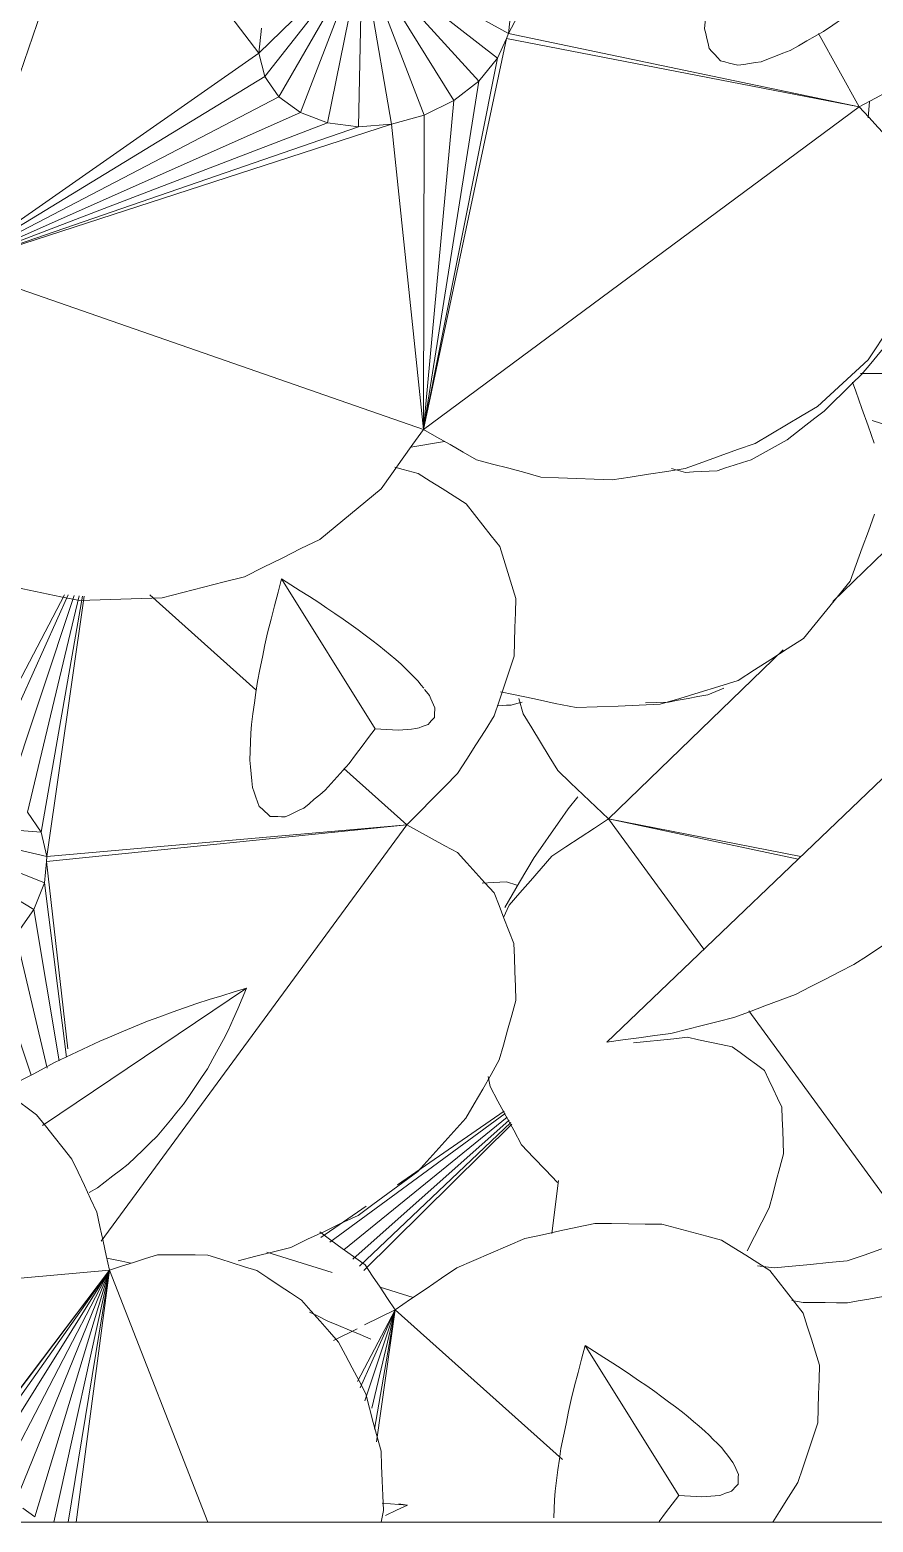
# Model space of a CAD drawing. Header units: metres. Extents: x -18.34 to -13.25, y -25.49 to -16.26.
# Drawn here: x -17.5375 to -17.4685, y -16.9112 to -16.7891 of the extents above; entities that cross this region are included whole.
import ezdxf

# ---------------------------------------------------------------- set-up
doc = ezdxf.new("R2010")
doc.units = ezdxf.units.M
for name, color, linetype, lineweight in [('Importações nas famílias', 7, 'Continuous', 5), ('Quadro estrutural', 7, 'Continuous', 5), ('Vegetação', 7, 'Continuous', 5)]:
    doc.layers.add(name, color=color, linetype=linetype, lineweight=lineweight)

# ---------------------------------------------------------------- blocks, each defined once
blk = doc.blocks.new('Planta_pergolado_12200 - plantas pergolado_skp_Component_12-V523-Pavimento 02 - Executivo')
at = {"layer": 'Importações nas famílias', "color": 9}
blk.add_line((-0.00671, -0.01643), (-0.0074, -0.01633), dxfattribs=at)
at = {"layer": 'Importações nas famílias', "color": 9, "flags": 128}
for points in [[(-0.00879, -0.01629), (-0.0081, -0.01634), (-0.0074, -0.01638), (-0.00671, -0.01643)], [(-0.00671, -0.01643), (-0.00761, -0.01686), (-0.0085, -0.01729)]]:
    blk.add_lwpolyline(points, dxfattribs=at)
blk = doc.blocks.new('Planta_pergolado_12200 - plantas pergolado_skp_Component_12-V514-Pavimento 02 - Executivo')
at = {"layer": 'Importações nas famílias', "color": 9}
for p, q in [((-0.09352, 0.01748), (-0.11023, 0.00623)), ((-0.11339, 0.00908), (-0.11264, 0.00955)), ((-0.10572, 0.00113), (-0.10639, 0.00074))]:
    blk.add_line(p, q, dxfattribs=at)
at = {"layer": 'Importações nas famílias', "color": 9, "flags": 128}
for points in [[(-0.09759, 0.01622), (-0.09657, 0.01654), (-0.09555, 0.01685), (-0.09454, 0.01717), (-0.09352, 0.01748)], [(-0.09352, 0.01748), (-0.09389, 0.01663), (-0.09425, 0.01577), (-0.09462, 0.01492), (-0.09499, 0.01407)], [(-0.10162, 0.01477), (-0.10061, 0.01513), (-0.0996, 0.01549), (-0.0986, 0.01586), (-0.09759, 0.01622)], [(-0.10554, 0.01314), (-0.10456, 0.01355), (-0.10358, 0.01395), (-0.1026, 0.01436), (-0.10162, 0.01477)], [(-0.09499, 0.01407), (-0.09542, 0.01327), (-0.09585, 0.01247), (-0.09628, 0.01168), (-0.09671, 0.01088)], [(-0.10924, 0.01139), (-0.10831, 0.01183), (-0.10739, 0.01227), (-0.10646, 0.0127), (-0.10554, 0.01314)], [(-0.11264, 0.00955), (-0.11179, 0.01001), (-0.11094, 0.01047), (-0.11009, 0.01093), (-0.10924, 0.01139)], [(-0.09671, 0.01088), (-0.0972, 0.01015), (-0.09769, 0.00942), (-0.09818, 0.00869), (-0.09867, 0.00797)], [(-0.09867, 0.00797), (-0.09922, 0.00731), (-0.09976, 0.00666), (-0.1003, 0.006), (-0.10084, 0.00535)], [(-0.10084, 0.00535), (-0.10143, 0.00478), (-0.10202, 0.00421), (-0.10261, 0.00364), (-0.1032, 0.00306)], [(-0.1032, 0.00306), (-0.10383, 0.00258), (-0.10446, 0.0021), (-0.10509, 0.00162), (-0.10572, 0.00113)]]:
    blk.add_lwpolyline(points, dxfattribs=at)
blk = doc.blocks.new('Planta_pergolado_12200 - plantas pergolado_skp_Component_17-V524-Pavimento 02 - Executivo')
at = {"layer": 'Importações nas famílias', "color": 9}
for p, q in [((-0.03109, 0.00279), (-0.06236, -0.00003)), ((-0.03109, 0.00279), (-0.0464, -0.01744)), ((-0.03109, 0.00279), (-0.04587, -0.01685)), ((-0.03109, 0.00279), (-0.04426, -0.01586)), ((-0.03109, 0.00279), (-0.04246, -0.01541)), ((-0.03109, 0.00279), (-0.0406, -0.01553)), ((-0.03109, 0.00279), (-0.03882, -0.01622)), ((-0.03109, 0.00279), (-0.03721, -0.01741)), ((-0.03109, 0.00279), (-0.03564, -0.01783)), ((-0.03109, 0.00279), (-0.03447, -0.01783)), ((-0.03382, -0.01783), (-0.03109, 0.00279)), ((-0.03109, 0.00279), (-0.02305, -0.01783)), ((-0.03721, -0.01741), (-0.03817, -0.0167)), ((-0.00886, -0.01783), (-0.00868, -0.01687))]:
    blk.add_line(p, q, dxfattribs=at)
at = {"layer": 'Importações nas famílias', "color": 9, "flags": 128}
for points in [[(-0.03705, 0.01549), (-0.03794, 0.01615), (-0.03883, 0.01681), (-0.03972, 0.01748), (-0.0406, 0.01814)], [(-0.03416, 0.01187), (-0.03488, 0.01277), (-0.03561, 0.01368), (-0.03633, 0.01458), (-0.03705, 0.01549)], [(-0.03213, 0.00754), (-0.03263, 0.00862), (-0.03314, 0.00971), (-0.03365, 0.01079), (-0.03416, 0.01187)], [(-0.03109, 0.00279), (-0.03135, 0.00398), (-0.03161, 0.00517), (-0.03187, 0.00636), (-0.03213, 0.00754)], [(-0.02716, 0.00404), (-0.02814, 0.00373), (-0.02912, 0.00342), (-0.0301, 0.0031), (-0.03109, 0.00279)], [(-0.02305, 0.00402), (-0.02408, 0.00403), (-0.02511, 0.00403), (-0.02614, 0.00403), (-0.02716, 0.00404)], [(-0.01903, 0.00276), (-0.02004, 0.00307), (-0.02104, 0.00339), (-0.02205, 0.00371), (-0.02305, 0.00402)], [(-0.01538, 0.00032), (-0.01629, 0.00093), (-0.01721, 0.00154), (-0.01812, 0.00215), (-0.01903, 0.00276)], [(-0.01234, -0.00312), (-0.0131, -0.00226), (-0.01386, -0.0014), (-0.01462, -0.00054), (-0.01538, 0.00032)], [(-0.01012, -0.00733), (-0.01067, -0.00628), (-0.01123, -0.00522), (-0.01178, -0.00417), (-0.01234, -0.00312)], [(-0.00887, -0.01202), (-0.00918, -0.01085), (-0.0095, -0.00967), (-0.00981, -0.0085), (-0.01012, -0.00733)], [(-0.00868, -0.01687), (-0.00873, -0.01566), (-0.00878, -0.01445), (-0.00882, -0.01323), (-0.00887, -0.01202)]]:
    blk.add_lwpolyline(points, dxfattribs=at)
blk = doc.blocks.new('Planta_pergolado_12200 - plantas pergolado_skp_Component_16-V525-Pavimento 02 - Executivo')
for name, p in [('Planta_pergolado_12200 - plantas pergolado_skp_Component_12-V514-Pavimento 02 - Executivo', (0.07365, 0.00839)), ('Planta_pergolado_12200 - plantas pergolado_skp_Component_17-V524-Pavimento 02 - Executivo', (0, 0)), ('Planta_pergolado_12200 - plantas pergolado_skp_Component_12-V523-Pavimento 02 - Executivo', (0, 0))]:
    blk.add_blockref(name, p)
blk = doc.blocks.new('Planta_pergolado_12200 - plantas pergolado_skp_-3067456-Pavimento 02 - Executivo')
blk.add_blockref('Planta_pergolado_12200 - plantas pergolado_skp_Component_16-V525-Pavimento 02 - Executivo', (0, 0))
blk = doc.blocks.new('Planta_pergolado_12200 - plantas pergolado_skp_Component_12-V817-Pavimento 02 - Executivo')
at = {"layer": 'Importações nas famílias', "color": 9, "flags": 128}
for points in [[(0.01787, 0.04987), (0.01852, 0.05013), (0.01917, 0.05039)], [(0.00179, 0.04902), (0.00141, 0.049), (0.00103, 0.04899), (0.00064, 0.04897)], [(0.00268, 0.04927), (0.00224, 0.04915), (0.00179, 0.04902)], [(0.01276, 0.0492), (0.0137, 0.04923), (0.01464, 0.04927)], [(0.01464, 0.04927), (0.01545, 0.04942), (0.01626, 0.04957), (0.01706, 0.04972), (0.01787, 0.04987)]]:
    blk.add_lwpolyline(points, dxfattribs=at)
blk = doc.blocks.new('Planta_pergolado_12200 - plantas pergolado_skp_Component_12-V818-Pavimento 02 - Executivo')
at = {"layer": 'Importações nas famílias', "color": 9}
for p, q in [((-0.01821, 0.00425), (-0.01287, 0.0026)), ((-0.00894, 0.00139), (-0.00624, 0.00055))]:
    blk.add_line(p, q, dxfattribs=at)
at = {"layer": 'Importações nas famílias', "color": 9, "flags": 128}
for points in [[(-0.01472, -0.00065), (-0.01413, -0.00093), (-0.01321, -0.00138)], [(-0.01321, -0.00138), (-0.01234, -0.00175), (-0.01146, -0.00212), (-0.01059, -0.00248), (-0.00971, -0.00285)]]:
    blk.add_lwpolyline(points, dxfattribs=at)
blk = doc.blocks.new('Planta_pergolado_12200 - plantas pergolado_skp_Component_17-V819-Pavimento 02 - Executivo')
at = {"layer": 'Importações nas famílias', "color": 9}
for p, q in [((0.00139, 0.03455), (0.00225, 0.03429)), ((-0.01306, 0.00508), (0.00128, 0.01561)), ((-0.01191, 0.00444), (0.00144, 0.0153)), ((-0.01117, 0.00368), (0.00162, 0.01505)), ((0.00176, 0.01486), (-0.01062, 0.0031)), ((0.00184, 0.01474), (-0.01027, 0.00275)), ((-0.00753, 0.00977), (0.0012, 0.0158)), ((0.0051, 0.00578), (0.00565, 0.01011)), ((-0.01379, 0.00545), (-0.01009, 0.00801))]:
    blk.add_line(p, q, dxfattribs=at)
at = {"layer": 'Importações nas famílias', "color": 9, "flags": 128}
for points in [[(-0.00059, 0.03445), (0.00031, 0.03449), (0.00139, 0.03455)], [(0.01178, 0.02138), (0.01289, 0.02149), (0.01399, 0.02161), (0.0151, 0.02172), (0.01621, 0.02184)], [(0.01621, 0.02184), (0.01712, 0.02164), (0.01804, 0.02145), (0.01895, 0.02126), (0.01987, 0.02107)], [(0.01987, 0.02107), (0.02053, 0.02058), (0.02118, 0.02009), (0.02184, 0.01961), (0.0225, 0.01912)], [(0.0225, 0.01912), (0.02286, 0.01837), (0.02322, 0.01762), (0.02357, 0.01687), (0.02393, 0.01613)], [(0.02393, 0.01613), (0.02396, 0.01517), (0.024, 0.01421), (0.02403, 0.01325), (0.02406, 0.01229)], [(0.02406, 0.01229), (0.02377, 0.01119), (0.02347, 0.01008), (0.02318, 0.00898), (0.02288, 0.00788)], [(0.02288, 0.00788), (0.02228, 0.0067), (0.02168, 0.00553), (0.02108, 0.00436)]]:
    blk.add_lwpolyline(points, dxfattribs=at)
blk = doc.blocks.new('Planta_pergolado_12200 - plantas pergolado_skp_Component_16-V820-Pavimento 02 - Executivo')
for name in ['Planta_pergolado_12200 - plantas pergolado_skp_Component_12-V817-Pavimento 02 - Executivo', 'Planta_pergolado_12200 - plantas pergolado_skp_Component_17-V819-Pavimento 02 - Executivo', 'Planta_pergolado_12200 - plantas pergolado_skp_Component_12-V818-Pavimento 02 - Executivo']:
    blk.add_blockref(name, (0, 0))
blk = doc.blocks.new('Planta_pergolado_12200 - plantas pergolado_skp_-V838-Pavimento 02 - Executivo')
blk.add_blockref('Planta_pergolado_12200 - plantas pergolado_skp_Component_16-V820-Pavimento 02 - Executivo', (0, 0))
blk = doc.blocks.new('Planta_pergolado_12200 - plantas pergolado_skp_-3067462-Pavimento 02 - Executivo')
blk.add_blockref('Planta_pergolado_12200 - plantas pergolado_skp_-V838-Pavimento 02 - Executivo', (0, 0))
blk = doc.blocks.new('Planta_pergolado_12200 - plantas pergolado_skp_Component_12-V924-Pavimento 02 - Executivo')
at = {"layer": 'Importações nas famílias', "color": 9}
blk.add_line((0.17799, 0.20399), (0.18467, 0.19031), dxfattribs=at)
at = {"layer": 'Importações nas famílias', "color": 9, "flags": 128}
for points in [[(0.17578, 0.20011), (0.17633, 0.20108), (0.17688, 0.20205), (0.17743, 0.20302), (0.17799, 0.20399)], [(0.17799, 0.20399), (0.17862, 0.20331), (0.17925, 0.20264), (0.17989, 0.20196), (0.18052, 0.20128)], [(0.18052, 0.20128), (0.18108, 0.20066), (0.18164, 0.20004), (0.18219, 0.19941), (0.18275, 0.19879)], [(0.17403, 0.19653), (0.17446, 0.19742), (0.1749, 0.19832), (0.17534, 0.19921), (0.17578, 0.20011)], [(0.18275, 0.19879), (0.18323, 0.19823), (0.1837, 0.19767), (0.18417, 0.1971), (0.18465, 0.19654)], [(0.17278, 0.19334), (0.17309, 0.19414), (0.1734, 0.19493), (0.17371, 0.19573), (0.17403, 0.19653)], [(0.18465, 0.19654), (0.18504, 0.19605), (0.18542, 0.19555), (0.18581, 0.19506), (0.18619, 0.19456)], [(0.18619, 0.19456), (0.18649, 0.19414), (0.18678, 0.19372), (0.18707, 0.1933), (0.18737, 0.19288)], [(0.17205, 0.19061), (0.17223, 0.19129), (0.17241, 0.19197), (0.1726, 0.19266), (0.17278, 0.19334)], [(0.18737, 0.19288), (0.18756, 0.19253), (0.18776, 0.19219), (0.18796, 0.19184), (0.18816, 0.1915)], [(0.17187, 0.18841), (0.17192, 0.18896), (0.17196, 0.18951), (0.17201, 0.19006), (0.17205, 0.19061)], [(0.18816, 0.1915), (0.18826, 0.19123), (0.18836, 0.19097), (0.18846, 0.1907), (0.18856, 0.19044)], [(0.18467, 0.19031), (0.1839, 0.18978), (0.18314, 0.18925), (0.18237, 0.18871), (0.1816, 0.18818)], [(0.18621, 0.18965), (0.18582, 0.18981), (0.18544, 0.18998), (0.18505, 0.19015), (0.18467, 0.19031)], [(0.18738, 0.18932), (0.18709, 0.1894), (0.18679, 0.18948), (0.1865, 0.18956), (0.18621, 0.18965)], [(0.18816, 0.18935), (0.18797, 0.18934), (0.18777, 0.18934), (0.18757, 0.18933), (0.18738, 0.18932)], [(0.18856, 0.18972), (0.18846, 0.18963), (0.18836, 0.18954), (0.18826, 0.18944), (0.18816, 0.18935)], [(0.18856, 0.19044), (0.18856, 0.19026), (0.18856, 0.19008), (0.18856, 0.1899), (0.18856, 0.18972)], [(0.17225, 0.18679), (0.17215, 0.1872), (0.17206, 0.1876), (0.17197, 0.18801), (0.17187, 0.18841)], [(0.1816, 0.18818), (0.18092, 0.18779), (0.18023, 0.18741), (0.17955, 0.18702), (0.17886, 0.18663)], [(0.17316, 0.18579), (0.17293, 0.18604), (0.1727, 0.18629), (0.17247, 0.18654), (0.17225, 0.18679)], [(0.17459, 0.18542), (0.17423, 0.18551), (0.17387, 0.1856), (0.17351, 0.18569), (0.17316, 0.18579)], [(0.1765, 0.18571), (0.17603, 0.18564), (0.17555, 0.18556), (0.17507, 0.18549), (0.17459, 0.18542)], [(0.17886, 0.18663), (0.17827, 0.1864), (0.17768, 0.18617), (0.17709, 0.18594), (0.1765, 0.18571)]]:
    blk.add_lwpolyline(points, dxfattribs=at)
blk = doc.blocks.new('Planta_pergolado_12200 - plantas pergolado_skp_Component_17-V932-Pavimento 02 - Executivo')
at = {"layer": 'Importações nas famílias', "color": 9}
for p, q in [((0.01385, 0.12762), (0.00157, 0.10396)), ((-0.03425, 0.11284), (-0.04383, 0.08492)), ((-0.01887, 0.10236), (-0.02594, 0.11166)), ((-0.01043, 0.11059), (-0.01887, 0.10236)), ((-0.01838, 0.10045), (-0.01043, 0.11059)), ((-0.01043, 0.11059), (-0.01722, 0.09879)), ((-0.01043, 0.11059), (-0.01547, 0.0975)), ((-0.01043, 0.11059), (-0.01324, 0.09667)), ((-0.01043, 0.11059), (-0.0107, 0.09634)), ((-0.01043, 0.11059), (-0.00801, 0.09655)), ((-0.01043, 0.11059), (-0.00535, 0.09728)), ((-0.01043, 0.11059), (-0.00292, 0.09848)), ((-0.01043, 0.11059), (-0.00086, 0.10007)), ((-0.01043, 0.11059), (0.00067, 0.10194)), ((-0.01043, 0.11059), (0.00157, 0.10396)), ((0.00178, 0.10599), (0.00157, 0.10396)), ((-0.01887, 0.10236), (-0.01866, 0.10439)), ((0.00157, 0.10396), (0.00139, 0.10355)), ((0.00157, 0.10396), (0.03026, 0.09796)), ((0.03026, 0.09796), (0.02694, 0.10397)), ((0.00139, 0.10355), (-0.00539, 0.07157)), ((0.00139, 0.10355), (0.00067, 0.10194)), ((0.03026, 0.09796), (0.00139, 0.10355)), ((-0.01887, 0.10236), (-0.04383, 0.08492)), ((-0.01838, 0.10045), (-0.01887, 0.10236)), ((0.00067, 0.10194), (-0.00539, 0.07157)), ((0.00067, 0.10194), (-0.00086, 0.10007)), ((-0.01838, 0.10045), (-0.04383, 0.08492)), ((-0.01815, 0.10012), (-0.01838, 0.10045)), ((-0.01815, 0.10012), (-0.01722, 0.09879)), ((-0.00086, 0.10007), (-0.00539, 0.07157)), ((-0.00086, 0.10007), (-0.00292, 0.09848)), ((-0.04383, 0.08492), (-0.01722, 0.09879)), ((-0.01722, 0.09879), (-0.01547, 0.0975)), ((-0.00292, 0.09848), (-0.00539, 0.07157)), ((-0.00539, 0.07157), (0.03026, 0.09796)), ((-0.00292, 0.09848), (-0.00535, 0.09728)), ((-0.04383, 0.08492), (-0.01547, 0.0975)), ((-0.01324, 0.09667), (-0.04383, 0.08492)), ((-0.04383, 0.08492), (-0.00801, 0.09655)), ((-0.01547, 0.0975), (-0.01324, 0.09667)), ((-0.01324, 0.09667), (-0.0107, 0.09634)), ((-0.0107, 0.09634), (-0.00801, 0.09655)), ((-0.00535, 0.09728), (-0.00801, 0.09655)), ((-0.00801, 0.09655), (-0.00539, 0.07157)), ((-0.00535, 0.09728), (-0.00539, 0.07157)), ((-0.0107, 0.09634), (-0.04383, 0.08492)), ((-0.00539, 0.07157), (-0.04383, 0.08492))]:
    blk.add_line(p, q, dxfattribs=at)
at = {"layer": 'Importações nas famílias', "color": 9, "flags": 128}
for points in [[(0.03552, 0.10081), (0.03421, 0.1001), (0.03289, 0.09938), (0.03158, 0.09867), (0.03026, 0.09796)], [(0.03026, 0.09796), (0.03104, 0.09712), (0.03182, 0.09627), (0.0326, 0.09543), (0.03339, 0.09458)], [(0.03384, 0.08157), (0.03312, 0.08049), (0.03241, 0.07941), (0.03169, 0.07834), (0.03098, 0.07726)], [(0.03098, 0.07726), (0.02995, 0.07631), (0.02892, 0.07536), (0.02789, 0.07441), (0.02685, 0.07346)], [(0.02685, 0.07346), (0.02558, 0.0727), (0.0243, 0.07194), (0.02303, 0.07119), (0.02175, 0.07043)], [(-0.00539, 0.07157), (-0.00626, 0.07036), (-0.00713, 0.06914), (-0.00799, 0.06793), (-0.00886, 0.06671)], [(-0.00105, 0.06909), (-0.00214, 0.06971), (-0.00322, 0.07033), (-0.0043, 0.07095), (-0.00539, 0.07157)], [(0.02175, 0.07043), (0.02031, 0.06992), (0.01888, 0.0694), (0.01745, 0.06889), (0.01601, 0.06838)], [(0.00421, 0.06768), (0.00289, 0.06804), (0.00158, 0.06839), (0.00026, 0.06874), (-0.00105, 0.06909)], [(0.01601, 0.06838), (0.01451, 0.06814), (0.01302, 0.06791), (0.01152, 0.06767), (0.01003, 0.06744)], [(0.01003, 0.06744), (0.00857, 0.0675), (0.00712, 0.06756), (0.00566, 0.06762), (0.00421, 0.06768)], [(-0.00886, 0.06671), (-0.01012, 0.06568), (-0.01137, 0.06465), (-0.01263, 0.06361), (-0.01388, 0.06258)], [(-0.01388, 0.06258), (-0.01542, 0.06182), (-0.01696, 0.06105), (-0.01849, 0.06029), (-0.02003, 0.05952)], [(-0.03353, 0.05757), (-0.03508, 0.05788), (-0.03663, 0.0582), (-0.03818, 0.05852), (-0.03973, 0.05883)], [(-0.02003, 0.05952), (-0.02171, 0.05909), (-0.0234, 0.05866), (-0.02508, 0.05823), (-0.02677, 0.0578)], [(-0.02677, 0.0578), (-0.02846, 0.05774), (-0.03015, 0.05769), (-0.03184, 0.05763), (-0.03353, 0.05757)]]:
    blk.add_lwpolyline(points, dxfattribs=at)
blk = doc.blocks.new('Planta_pergolado_12200 - plantas pergolado_skp_Component_16-V933-Pavimento 02 - Executivo')
for name, p in [('Planta_pergolado_12200 - plantas pergolado_skp_Component_17-V932-Pavimento 02 - Executivo', (0, 0)), ('Planta_pergolado_12200 - plantas pergolado_skp_Component_12-V924-Pavimento 02 - Executivo', (-0.15426, -0.08405))]:
    blk.add_blockref(name, p)
blk = doc.blocks.new('Planta_pergolado_12200 - plantas pergolado_skp_-V955-Pavimento 02 - Executivo')
blk.add_blockref('Planta_pergolado_12200 - plantas pergolado_skp_Component_16-V933-Pavimento 02 - Executivo', (0, 0))
blk = doc.blocks.new('Planta_pergolado_12200 - plantas pergolado_skp_-3067464-Pavimento 02 - Executivo')
blk.add_blockref('Planta_pergolado_12200 - plantas pergolado_skp_-V955-Pavimento 02 - Executivo', (0, 0))
blk = doc.blocks.new('Planta_pergolado_12200 - plantas pergolado_skp_-3067465-Pavimento 02 - Executivo')
for name in ['Planta_pergolado_12200 - plantas pergolado_skp_-3067464-Pavimento 02 - Executivo', 'Planta_pergolado_12200 - plantas pergolado_skp_-3067462-Pavimento 02 - Executivo', 'Planta_pergolado_12200 - plantas pergolado_skp_-3067456-Pavimento 02 - Executivo']:
    blk.add_blockref(name, (0, 0))
blk = doc.blocks.new('Planta_pergolado_12200 - plantas pergolado_skp_Component_12-V1014-Pavimento 02 - Executivo')
at = {"layer": 'Importações nas famílias', "color": 9}
blk.add_line((0.02567, 0.00015), (0.02475, 0.00031), dxfattribs=at)
at = {"layer": 'Importações nas famílias', "color": 9, "flags": 128}
for points in [[(0.03526, 0.00164), (0.03443, 0.00133), (0.03361, 0.00103), (0.03279, 0.00072)], [(0.02929, 0.00012), (0.02839, 0.00012), (0.02748, 0.00013), (0.02657, 0.00014), (0.02567, 0.00015)], [(0.03279, 0.00072), (0.03191, 0.00057), (0.03104, 0.00042), (0.03017, 0.00027), (0.02929, 0.00012)]]:
    blk.add_lwpolyline(points, dxfattribs=at)
blk = doc.blocks.new('Planta_pergolado_12200 - plantas pergolado_skp_Component_16-V1018-Pavimento 02 - Executivo')
blk.add_blockref('Planta_pergolado_12200 - plantas pergolado_skp_Component_12-V1014-Pavimento 02 - Executivo', (0, 0))
blk = doc.blocks.new('Planta_pergolado_12200 - plantas pergolado_skp_Component_12-V1053-Pavimento 02 - Executivo')
at = {"layer": 'Importações nas famílias', "color": 9}
blk.add_line((0.00644, 0.04054), (0.00722, 0.0415), dxfattribs=at)
at = {"layer": 'Importações nas famílias', "color": 9, "flags": 128}
for points in [[(0.00367, 0.03656), (0.00437, 0.03755), (0.00506, 0.03855), (0.00575, 0.03955), (0.00644, 0.04054)], [(0.00126, 0.03247), (0.00187, 0.03349), (0.00247, 0.03452), (0.00307, 0.03554), (0.00367, 0.03656)]]:
    blk.add_lwpolyline(points, dxfattribs=at)
blk = doc.blocks.new('Planta_pergolado_12200 - plantas pergolado_skp_Component_17-V1054-Pavimento 02 - Executivo')
at = {"layer": 'Importações nas famílias', "color": 9}
for p, q in [((0.0281, 0.0575), (0.03937, 0.06843)), ((0.00975, 0.03971), (0.02403, 0.05355)), ((0.00241, 0.04957), (0.00275, 0.04831)), ((0.02547, 0.03662), (0.00975, 0.03971)), ((0.00975, 0.03971), (0.02525, 0.03641)), ((0.01755, 0.02904), (0.00975, 0.03971)), ((0.00161, 0.03265), (0.00116, 0.03164)), ((0.03478, 0.00544), (0.02123, 0.024)), ((-0.00011, 0.01863), (0.00006, 0.0178)), ((0.02194, 0.00313), (0.02329, 0.00297))]:
    blk.add_line(p, q, dxfattribs=at)
at = {"layer": 'Importações nas famílias', "color": 9, "flags": 128}
for points in [[(0.03422, 0.0714), (0.03276, 0.07184), (0.03131, 0.07229)], [(0.00275, 0.04831), (0.00346, 0.04715), (0.00418, 0.04598), (0.00489, 0.04482), (0.00561, 0.04366)], [(0.00561, 0.04366), (0.00664, 0.04267), (0.00768, 0.04168), (0.00872, 0.0407), (0.00975, 0.03971)], [(0.00975, 0.03971), (0.00859, 0.03895), (0.00742, 0.03819), (0.00626, 0.03742), (0.0051, 0.03666)], [(0.0051, 0.03666), (0.00422, 0.03566), (0.00335, 0.03465), (0.00248, 0.03365), (0.00161, 0.03265)], [(0.00006, 0.0178), (0.0007, 0.01661), (0.00134, 0.01542), (0.00199, 0.01423), (0.00263, 0.01304)], [(0.00263, 0.01304), (0.00361, 0.01201), (0.00458, 0.01099), (0.00556, 0.00996)], [(0.02927, 0.00355), (0.03065, 0.00402), (0.03203, 0.00449), (0.03341, 0.00497), (0.03478, 0.00544)], [(0.02329, 0.00297), (0.02478, 0.00311), (0.02628, 0.00326), (0.02778, 0.00341), (0.02927, 0.00355)]]:
    blk.add_lwpolyline(points, dxfattribs=at)
blk = doc.blocks.new('Planta_pergolado_12200 - plantas pergolado_skp_Component_16-V1055-Pavimento 02 - Executivo')
for name in ['Planta_pergolado_12200 - plantas pergolado_skp_Component_17-V1054-Pavimento 02 - Executivo', 'Planta_pergolado_12200 - plantas pergolado_skp_Component_12-V1053-Pavimento 02 - Executivo']:
    blk.add_blockref(name, (0, 0))
blk = doc.blocks.new('Planta_pergolado_12200 - plantas pergolado_skp_Component_17-V1062-Pavimento 02 - Executivo')
at = {"layer": 'Importações nas famílias', "color": 9}
for p, q in [((0.03109, 0.09841), (0.03099, 0.09707)), ((-0.00642, 0.07013), (-0.00368, 0.07059))]:
    blk.add_line(p, q, dxfattribs=at)
at = {"layer": 'Importações nas famílias', "color": 9, "flags": 128}
for points in [[(0.03036, 0.07614), (0.03098, 0.07615), (0.0325, 0.07616), (0.03401, 0.07617), (0.03553, 0.07618)], [(0.03149, 0.07046), (0.03098, 0.07188), (0.03047, 0.07329), (0.02997, 0.07471), (0.02971, 0.07543)], [(0.02952, 0.05915), (0.03001, 0.06052), (0.03051, 0.06189), (0.03101, 0.06326), (0.0315, 0.06463)], [(0.02569, 0.05448), (0.02665, 0.05565), (0.02761, 0.05681), (0.02856, 0.05798), (0.02952, 0.05915)], [(0.02036, 0.05103), (0.0217, 0.05189), (0.02303, 0.05275), (0.02436, 0.05362), (0.02569, 0.05448)], [(0.0009, 0.0501), (0.00198, 0.04988), (0.00368, 0.04952), (0.00538, 0.04916), (0.00709, 0.04881)], [(0.01398, 0.04908), (0.01557, 0.04957), (0.01717, 0.05005), (0.01877, 0.05054), (0.02036, 0.05103)], [(0.00709, 0.04881), (0.00881, 0.04887), (0.01053, 0.04894), (0.01225, 0.04901), (0.01398, 0.04908)]]:
    blk.add_lwpolyline(points, dxfattribs=at)
blk = doc.blocks.new('Planta_pergolado_12200 - plantas pergolado_skp_Component_16-V1063-Pavimento 02 - Executivo')
blk.add_blockref('Planta_pergolado_12200 - plantas pergolado_skp_Component_17-V1062-Pavimento 02 - Executivo', (0, 0))
blk = doc.blocks.new('Planta_pergolado_12200 - plantas pergolado_skp_-V1064-Pavimento 02 - Executivo')
for name in ['Planta_pergolado_12200 - plantas pergolado_skp_Component_16-V1063-Pavimento 02 - Executivo', 'Planta_pergolado_12200 - plantas pergolado_skp_Component_16-V1055-Pavimento 02 - Executivo']:
    blk.add_blockref(name, (0, 0))
blk = doc.blocks.new('Planta_pergolado_12200 - plantas pergolado_skp_-3067414-Pavimento 02 - Executivo')
for name in ['Planta_pergolado_12200 - plantas pergolado_skp_-V1064-Pavimento 02 - Executivo', 'Planta_pergolado_12200 - plantas pergolado_skp_Component_16-V1018-Pavimento 02 - Executivo']:
    blk.add_blockref(name, (0, 0))
blk = doc.blocks.new('Planta_pergolado_12200 - plantas pergolado_skp_Component_12-V1236-Pavimento 02 - Executivo')
at = {"layer": 'Importações nas famílias', "color": 9}
blk.add_line((0.04526, 0.10296), (0.03452, 0.09127), dxfattribs=at)
at = {"layer": 'Importações nas famílias', "color": 9, "flags": 128}
for points in [[(0.04352, 0.09794), (0.04395, 0.0992), (0.04439, 0.10045), (0.04482, 0.10171), (0.04526, 0.10296)], [(0.04526, 0.10296), (0.04524, 0.10208), (0.04521, 0.10119), (0.04519, 0.10031), (0.04516, 0.09942)], [(0.04516, 0.09942), (0.04501, 0.09854), (0.04485, 0.09766), (0.0447, 0.09677), (0.04454, 0.09589)], [(0.04141, 0.09298), (0.04194, 0.09422), (0.04246, 0.09546), (0.04299, 0.0967), (0.04352, 0.09794)], [(0.04454, 0.09589), (0.04426, 0.09501), (0.04398, 0.09414), (0.04369, 0.09326), (0.04341, 0.09239)], [(0.03921, 0.08864), (0.0396, 0.0894), (0.0402, 0.0906), (0.04081, 0.09179), (0.04141, 0.09298)], [(0.03345, 0.07966), (0.03417, 0.08068), (0.03488, 0.0817), (0.0356, 0.08272)], [(0.03706, 0.08253), (0.0363, 0.08179), (0.03555, 0.08105), (0.03479, 0.08031), (0.03404, 0.07957)], [(0.03045, 0.07608), (0.0312, 0.07698), (0.03195, 0.07787), (0.0327, 0.07876), (0.03345, 0.07966)], [(0.03404, 0.07957), (0.03318, 0.07889), (0.03233, 0.07821)], [(0.0274, 0.07308), (0.02816, 0.07383), (0.02893, 0.07458), (0.02969, 0.07533), (0.03045, 0.07608)], [(0.02437, 0.07073), (0.02513, 0.07132), (0.02588, 0.07191), (0.02664, 0.07249), (0.0274, 0.07308)], [(0.02142, 0.06909), (0.02216, 0.0695), (0.02289, 0.06991), (0.02363, 0.07032), (0.02437, 0.07073)], [(0.01491, 0.06838), (0.01548, 0.06822), (0.01605, 0.06806)], [(0.01863, 0.06819), (0.01932, 0.06842), (0.02002, 0.06864), (0.02072, 0.06887), (0.02142, 0.06909)], [(0.01605, 0.06806), (0.0167, 0.06809), (0.01734, 0.06813), (0.01798, 0.06816), (0.01863, 0.06819)]]:
    blk.add_lwpolyline(points, dxfattribs=at)
blk = doc.blocks.new('Planta_pergolado_12200 - plantas pergolado_skp_Component_12-V1240-Pavimento 02 - Executivo')
at = {"layer": 'Importações nas famílias', "color": 9}
blk.add_line((-0.01701, 0.05935), (-0.00935, 0.04707), dxfattribs=at)
at = {"layer": 'Importações nas famílias', "color": 9, "flags": 128}
for points in [[(-0.01816, 0.05494), (-0.01787, 0.05604), (-0.01759, 0.05714), (-0.0173, 0.05825), (-0.01701, 0.05935)], [(-0.01701, 0.05935), (-0.01625, 0.05887), (-0.01549, 0.05838), (-0.01473, 0.0579), (-0.01397, 0.05741)], [(-0.01397, 0.05741), (-0.01331, 0.05696), (-0.01264, 0.0565), (-0.01197, 0.05605), (-0.01131, 0.05559)], [(-0.01131, 0.05559), (-0.01074, 0.05517), (-0.01018, 0.05474), (-0.00961, 0.05432), (-0.00905, 0.0539)], [(-0.01899, 0.05094), (-0.01878, 0.05194), (-0.01857, 0.05294), (-0.01837, 0.05394), (-0.01816, 0.05494)], [(-0.00905, 0.0539), (-0.00859, 0.05351), (-0.00813, 0.05313), (-0.00767, 0.05274), (-0.00722, 0.05236)], [(-0.00722, 0.05236), (-0.00687, 0.05201), (-0.00652, 0.05167), (-0.00618, 0.05132), (-0.00583, 0.05098)], [(-0.01948, 0.04744), (-0.01935, 0.04831), (-0.01923, 0.04919), (-0.01911, 0.05006), (-0.01899, 0.05094)], [(-0.00583, 0.05098), (-0.0056, 0.05068), (-0.00537, 0.05039)], [(-0.0053, 0.0503), (-0.00514, 0.05009), (-0.00491, 0.04979)], [(-0.00491, 0.04979), (-0.0048, 0.04954), (-0.00469, 0.04929), (-0.00458, 0.04904), (-0.00447, 0.0488)], [(-0.0045, 0.04801), (-0.00463, 0.04786), (-0.00476, 0.04772), (-0.00489, 0.04758), (-0.00502, 0.04744)], [(-0.00447, 0.0488), (-0.00448, 0.0486), (-0.00449, 0.0484), (-0.0045, 0.0482), (-0.0045, 0.04801)], [(-0.01961, 0.04452), (-0.01958, 0.04525), (-0.01954, 0.04598), (-0.01951, 0.04671), (-0.01948, 0.04744)], [(-0.00935, 0.04707), (-0.00989, 0.04636), (-0.01042, 0.04565), (-0.01095, 0.04494), (-0.01148, 0.04423)], [(-0.00746, 0.04696), (-0.00793, 0.04699), (-0.00841, 0.04702), (-0.00888, 0.04704), (-0.00935, 0.04707)], [(-0.00601, 0.04709), (-0.00637, 0.04706), (-0.00673, 0.04703), (-0.00709, 0.047), (-0.00746, 0.04696)], [(-0.00502, 0.04744), (-0.00527, 0.04735), (-0.00551, 0.04726), (-0.00576, 0.04717), (-0.00601, 0.04709)], [(-0.0194, 0.04227), (-0.01945, 0.04283), (-0.0195, 0.0434), (-0.01956, 0.04396), (-0.01961, 0.04452)], [(-0.01148, 0.04423), (-0.01197, 0.04369), (-0.01247, 0.04314), (-0.01296, 0.0426), (-0.01345, 0.04205)], [(-0.01883, 0.04072), (-0.01897, 0.0411), (-0.01911, 0.04149), (-0.01925, 0.04188), (-0.0194, 0.04227)], [(-0.01345, 0.04205), (-0.01389, 0.04168), (-0.01433, 0.04132), (-0.01476, 0.04095), (-0.0152, 0.04059)], [(-0.01793, 0.03991), (-0.01815, 0.04011), (-0.01838, 0.04031), (-0.0186, 0.04052), (-0.01883, 0.04072)], [(-0.0152, 0.04059), (-0.01558, 0.04041), (-0.01596, 0.04023), (-0.01633, 0.04005), (-0.01671, 0.03987)], [(-0.01671, 0.03987), (-0.01701, 0.03988), (-0.01732, 0.03989), (-0.01762, 0.0399), (-0.01793, 0.03991)]]:
    blk.add_lwpolyline(points, dxfattribs=at)
blk = doc.blocks.new('Planta_pergolado_12200 - plantas pergolado_skp_Component_17-V1241-Pavimento 02 - Executivo')
at = {"layer": 'Importações nas famílias', "color": 9}
for p, q in [((-0.04306, 0.04227), (-0.03477, 0.05805)), ((-0.0416, 0.04219), (-0.03447, 0.05803)), ((-0.03947, 0.04149), (-0.03398, 0.05799)), ((-0.03779, 0.04027), (-0.03358, 0.05796)), ((-0.03331, 0.05794), (-0.03668, 0.03862)), ((-0.03317, 0.05793), (-0.03621, 0.03664)), ((-0.01912, 0.05027), (-0.0278, 0.05803)), ((-0.00677, 0.03921), (-0.01191, 0.04382)), ((-0.0494, 0.03965), (-0.03728, 0.03228)), ((-0.0494, 0.03965), (-0.03641, 0.03448)), ((-0.0494, 0.03965), (-0.03621, 0.03664)), ((-0.0494, 0.03965), (-0.03668, 0.03862)), ((-0.03779, 0.04027), (-0.03668, 0.03862)), ((-0.00677, 0.03921), (-0.03625, 0.03621)), ((-0.03621, 0.03664), (-0.00677, 0.03921)), ((-0.03176, 0.00515), (-0.00677, 0.03921)), ((-0.03668, 0.03862), (-0.03621, 0.03664)), ((-0.03621, 0.03664), (-0.03625, 0.03621)), ((-0.03625, 0.03621), (-0.03641, 0.03448)), ((-0.03625, 0.03621), (-0.0345, 0.02088)), ((-0.03641, 0.03448), (-0.03728, 0.03228)), ((-0.03641, 0.03448), (-0.03462, 0.02021)), ((-0.03728, 0.03228), (-0.03874, 0.03019)), ((-0.03728, 0.03228), (-0.03522, 0.01991)), ((-0.03874, 0.03019), (-0.03618, 0.01932)), ((-0.04071, 0.02836), (-0.03749, 0.01874))]:
    blk.add_line(p, q, dxfattribs=at)
at = {"layer": 'Importações nas famílias', "color": 9, "flags": 128}
for points in [[(-0.00775, 0.06848), (-0.00706, 0.0683), (-0.00584, 0.06797)], [(-0.00584, 0.06797), (-0.00485, 0.06735), (-0.00387, 0.06673), (-0.00288, 0.06611), (-0.0019, 0.06549)], [(-0.0019, 0.06549), (-0.00121, 0.06462), (-0.00053, 0.06375), (0.00015, 0.06287), (0.00084, 0.062)], [(0.00084, 0.062), (0.00117, 0.06094), (0.0015, 0.05987), (0.00184, 0.05881), (0.00217, 0.05775)], [(0.00217, 0.05775), (0.00213, 0.05656), (0.00209, 0.05538), (0.00206, 0.0542), (0.00202, 0.05301)], [(0.00202, 0.05301), (0.00161, 0.05179), (0.0012, 0.05057), (0.0008, 0.04935), (0.00039, 0.04813)], [(0.00039, 0.04813), (-0.00036, 0.04695), (-0.00111, 0.04577), (-0.00186, 0.0446), (-0.00261, 0.04342)], [(-0.00261, 0.04342), (-0.00365, 0.04237), (-0.00469, 0.04131), (-0.00573, 0.04026), (-0.00677, 0.03921)], [(-0.00677, 0.03921), (-0.00573, 0.03864), (-0.00469, 0.03808), (-0.00365, 0.03751), (-0.00261, 0.03695)], [(-0.00261, 0.03695), (-0.00186, 0.03612), (-0.00111, 0.0353), (-0.00037, 0.03447), (0.00038, 0.03365)], [(0.00038, 0.03365), (0.00079, 0.03261), (0.00119, 0.03158), (0.0016, 0.03055), (0.00201, 0.02952)], [(0.00201, 0.02952), (0.00204, 0.02836), (0.00208, 0.02719), (0.00212, 0.02603), (0.00215, 0.02486)], [(0.00215, 0.02486), (0.00182, 0.02364), (0.00148, 0.02242), (0.00115, 0.0212), (0.00081, 0.01998)], [(0.00081, 0.01998), (0.00013, 0.01878), (-0.00055, 0.01759), (-0.00124, 0.0164), (-0.00192, 0.01521)], [(-0.00192, 0.01521), (-0.00291, 0.01412), (-0.00389, 0.01304), (-0.00488, 0.01196), (-0.00587, 0.01087)], [(-0.00587, 0.01087), (-0.00709, 0.00997), (-0.00831, 0.00907), (-0.00953, 0.00817), (-0.01075, 0.00727)], [(-0.01075, 0.00727), (-0.01213, 0.00662), (-0.0135, 0.00596), (-0.01488, 0.00531), (-0.01625, 0.00465)], [(-0.02933, 0.00335), (-0.03007, 0.00351), (-0.0313, 0.00376)], [(-0.01625, 0.00465), (-0.01768, 0.00428), (-0.01911, 0.00392), (-0.02055, 0.00355)]]:
    blk.add_lwpolyline(points, dxfattribs=at)
blk = doc.blocks.new('Planta_pergolado_12200 - plantas pergolado_skp_Component_16-V1242-Pavimento 02 - Executivo')
for name in ['Planta_pergolado_12200 - plantas pergolado_skp_Component_12-V1236-Pavimento 02 - Executivo', 'Planta_pergolado_12200 - plantas pergolado_skp_Component_17-V1241-Pavimento 02 - Executivo', 'Planta_pergolado_12200 - plantas pergolado_skp_Component_12-V1240-Pavimento 02 - Executivo']:
    blk.add_blockref(name, (0, 0))
blk = doc.blocks.new('Planta_pergolado_12200 - plantas pergolado_skp_Component_12-V1254-Pavimento 02 - Executivo')
at = {"layer": 'Importações nas famílias', "color": 9}
blk.add_line((0.04767, 0.05787), (0.00962, 0.02145), dxfattribs=at)
at = {"layer": 'Importações nas famílias', "color": 9, "flags": 128}
for points in [[(0.048, 0.0539), (0.04792, 0.05489), (0.04784, 0.05588), (0.04776, 0.05688), (0.04767, 0.05787)], [(0.04754, 0.0498), (0.04765, 0.05083), (0.04777, 0.05185), (0.04789, 0.05288), (0.048, 0.0539)], [(0.04628, 0.04567), (0.0466, 0.0467), (0.04691, 0.04774), (0.04722, 0.04877), (0.04754, 0.0498)], [(0.04427, 0.0416), (0.04477, 0.04262), (0.04528, 0.04363), (0.04578, 0.04465), (0.04628, 0.04567)], [(0.04155, 0.03769), (0.04223, 0.03866), (0.04291, 0.03964), (0.04359, 0.04062), (0.04427, 0.0416)], [(0.03818, 0.03402), (0.03902, 0.03494), (0.03987, 0.03586), (0.04071, 0.03677), (0.04155, 0.03769)], [(0.03425, 0.0307), (0.03523, 0.03153), (0.03621, 0.03236), (0.0372, 0.03319), (0.03818, 0.03402)], [(0.02983, 0.02778), (0.03094, 0.02851), (0.03204, 0.02924), (0.03314, 0.02997), (0.03425, 0.0307)], [(0.02505, 0.02535), (0.02625, 0.02596), (0.02744, 0.02657), (0.02864, 0.02718), (0.02983, 0.02778)], [(0.02001, 0.02346), (0.02127, 0.02393), (0.02253, 0.02441), (0.02379, 0.02488), (0.02505, 0.02535)], [(0.01483, 0.02215), (0.01612, 0.02248), (0.01742, 0.0228), (0.01871, 0.02313), (0.02001, 0.02346)], [(0.00962, 0.02145), (0.01092, 0.02163), (0.01222, 0.0218), (0.01353, 0.02198), (0.01483, 0.02215)]]:
    blk.add_lwpolyline(points, dxfattribs=at)
blk = doc.blocks.new('Planta_pergolado_12200 - plantas pergolado_skp_Component_12-V1256-Pavimento 02 - Executivo')
at = {"layer": 'Importações nas famílias', "color": 9}
blk.add_line((0.00783, -0.00338), (0.01549, -0.01566), dxfattribs=at)
at = {"layer": 'Importações nas famílias', "color": 9, "flags": 128}
for points in [[(0.00668, -0.00779), (0.00697, -0.00669), (0.00726, -0.00559), (0.00754, -0.00449), (0.00783, -0.00338)], [(0.00783, -0.00338), (0.00859, -0.00387), (0.00935, -0.00435), (0.01011, -0.00483), (0.01087, -0.00532)], [(0.01087, -0.00532), (0.01154, -0.00577), (0.0122, -0.00623), (0.01287, -0.00669), (0.01353, -0.00714)], [(0.01353, -0.00714), (0.0141, -0.00757), (0.01466, -0.00799), (0.01523, -0.00841), (0.01579, -0.00883)], [(0.00585, -0.0118), (0.00606, -0.0108), (0.00627, -0.0098), (0.00648, -0.00879), (0.00668, -0.00779)], [(0.01579, -0.00883), (0.01625, -0.00922), (0.01671, -0.00961), (0.01717, -0.00999), (0.01763, -0.01038)], [(0.01763, -0.01038), (0.01797, -0.01072), (0.01832, -0.01106), (0.01866, -0.01141), (0.01901, -0.01175)], [(0.00537, -0.01529), (0.00549, -0.01442), (0.00561, -0.01355), (0.00573, -0.01267), (0.00585, -0.0118)], [(0.01901, -0.01175), (0.01924, -0.01205), (0.01947, -0.01235), (0.0197, -0.01264), (0.01993, -0.01294)], [(0.01993, -0.01294), (0.02004, -0.01319), (0.02015, -0.01344), (0.02026, -0.01369), (0.02037, -0.01394)], [(0.02037, -0.01394), (0.02036, -0.01413), (0.02036, -0.01433), (0.02035, -0.01453), (0.02034, -0.01472)], [(0.00526, -0.01748), (0.0053, -0.01675), (0.00533, -0.01602), (0.00537, -0.01529)], [(0.01549, -0.01566), (0.01496, -0.01637), (0.01442, -0.01708), (0.01389, -0.01779)], [(0.01738, -0.01577), (0.01691, -0.01574), (0.01644, -0.01571), (0.01596, -0.01569), (0.01549, -0.01566)], [(0.01884, -0.01564), (0.01847, -0.01567), (0.01811, -0.01571), (0.01775, -0.01574), (0.01738, -0.01577)], [(0.01982, -0.01529), (0.01958, -0.01538), (0.01933, -0.01547), (0.01908, -0.01556), (0.01884, -0.01564)], [(0.02034, -0.01472), (0.02021, -0.01487), (0.02008, -0.01501), (0.01995, -0.01515), (0.01982, -0.01529)]]:
    blk.add_lwpolyline(points, dxfattribs=at)
blk = doc.blocks.new('Planta_pergolado_12200 - plantas pergolado_skp_Component_17-V1257-Pavimento 02 - Executivo')
at = {"layer": 'Importações nas famílias', "color": 9}
for p, q in [((-0.0108, -0.00633), (-0.00771, -0.00045)), ((-0.01059, -0.00685), (-0.00771, -0.00045)), ((-0.01021, -0.0017), (-0.00771, -0.00045)), ((-0.01019, -0.0079), (-0.00771, -0.00045)), ((-0.00963, -0.00851), (-0.00771, -0.00045)), ((-0.00771, -0.00045), (-0.00941, -0.01022)), ((-0.00771, -0.00045), (-0.00925, -0.01127)), ((0.00599, -0.0127), (-0.00771, -0.00045)), ((-0.01277, -0.00298), (-0.01082, -0.00201))]:
    blk.add_line(p, q, dxfattribs=at)
at = {"layer": 'Importações nas famílias', "color": 9, "flags": 128}
for points in [[(0.0029, 0.00538), (0.00433, 0.00568), (0.00576, 0.00599), (0.00719, 0.00629), (0.00863, 0.0066)], [(0.00863, 0.0066), (0.01, 0.00659), (0.01137, 0.00657), (0.01275, 0.00656), (0.01412, 0.00655)], [(0.01412, 0.00655), (0.01534, 0.00622), (0.01656, 0.0059), (0.01778, 0.00557), (0.019, 0.00524)], [(-0.01388, 0.00591), (-0.01297, 0.00524), (-0.01204, 0.00456), (-0.01111, 0.00389), (-0.01018, 0.00321)], [(-0.00267, 0.00297), (-0.00128, 0.00358), (0.00011, 0.00418), (0.0015, 0.00478), (0.0029, 0.00538)], [(0.019, 0.00524), (0.01999, 0.00462), (0.02097, 0.004), (0.02196, 0.00338), (0.02295, 0.00276)], [(-0.01018, 0.00321), (-0.00956, 0.0023), (-0.00894, 0.00138), (-0.00833, 0.00047), (-0.00771, -0.00045)], [(-0.00771, -0.00045), (-0.00645, 0.00041), (-0.00519, 0.00126), (-0.00393, 0.00212), (-0.00267, 0.00297)], [(0.02295, 0.00276), (0.02363, 0.00189), (0.02431, 0.00101), (0.02499, 0.00014), (0.02568, -0.00073)], [(0.02568, -0.00073), (0.02601, -0.00179), (0.02635, -0.00286), (0.02668, -0.00392), (0.02701, -0.00498)], [(0.02701, -0.00498), (0.02697, -0.00617), (0.02694, -0.00735), (0.0269, -0.00853), (0.02686, -0.00972)], [(0.02686, -0.00972), (0.02645, -0.01094), (0.02605, -0.01216), (0.02564, -0.01338), (0.02523, -0.0146)], [(0.02523, -0.0146), (0.02448, -0.01578), (0.02373, -0.01696), (0.02318, -0.01783)]]:
    blk.add_lwpolyline(points, dxfattribs=at)
blk = doc.blocks.new('Planta_pergolado_12200 - plantas pergolado_skp_Component_16-V1258-Pavimento 02 - Executivo')
for name in ['Planta_pergolado_12200 - plantas pergolado_skp_Component_12-V1254-Pavimento 02 - Executivo', 'Planta_pergolado_12200 - plantas pergolado_skp_Component_17-V1257-Pavimento 02 - Executivo', 'Planta_pergolado_12200 - plantas pergolado_skp_Component_12-V1256-Pavimento 02 - Executivo']:
    blk.add_blockref(name, (0, 0))
blk = doc.blocks.new('Planta_pergolado_12200 - plantas pergolado_skp_-V1266-Pavimento 02 - Executivo')
for name in ['Planta_pergolado_12200 - plantas pergolado_skp_Component_16-V1242-Pavimento 02 - Executivo', 'Planta_pergolado_12200 - plantas pergolado_skp_Component_16-V1258-Pavimento 02 - Executivo']:
    blk.add_blockref(name, (0, 0))
blk = doc.blocks.new('Planta_pergolado_12200 - plantas pergolado_skp_-3067418-Pavimento 02 - Executivo')
blk.add_blockref('Planta_pergolado_12200 - plantas pergolado_skp_-V1266-Pavimento 02 - Executivo', (0, 0))
blk = doc.blocks.new('Planta_pergolado_12200 - plantas pergolado_skp_-3067421-Pavimento 02 - Executivo')
for name in ['Planta_pergolado_12200 - plantas pergolado_skp_-3067418-Pavimento 02 - Executivo', 'Planta_pergolado_12200 - plantas pergolado_skp_-3067414-Pavimento 02 - Executivo']:
    blk.add_blockref(name, (0, 0))
blk = doc.blocks.new('Planta_pergolado_12200 - Planta_pergolado_12200-3067476-Pavimento 02 - Executivo')
for name in ['Planta_pergolado_12200 - plantas pergolado_skp_-3067421-Pavimento 02 - Executivo', 'Planta_pergolado_12200 - plantas pergolado_skp_-3067465-Pavimento 02 - Executivo']:
    blk.add_blockref(name, (0, 0))
blk = doc.blocks.new('Tram - Tram-V4298-Pavimento 02 - Executivo')
at = {"layer": 'Quadro estrutural'}
blk.add_line((0.62691, 0.05), (1.05121, 0.05), dxfattribs=at)

msp = doc.modelspace()

# ---------------------------------------------------------------- block references
at = {"layer": 'Quadro estrutural'}
msp.add_blockref('Tram - Tram-V4298-Pavimento 02 - Executivo', (-18.21, -16.96124), dxfattribs=at)
at = {"layer": 'Vegetação', "color": 9}
msp.add_blockref('Planta_pergolado_12200 - Planta_pergolado_12200-3067476-Pavimento 02 - Executivo', (-17.49985, -16.89341), dxfattribs=at)

doc.saveas('drawing.dxf')
